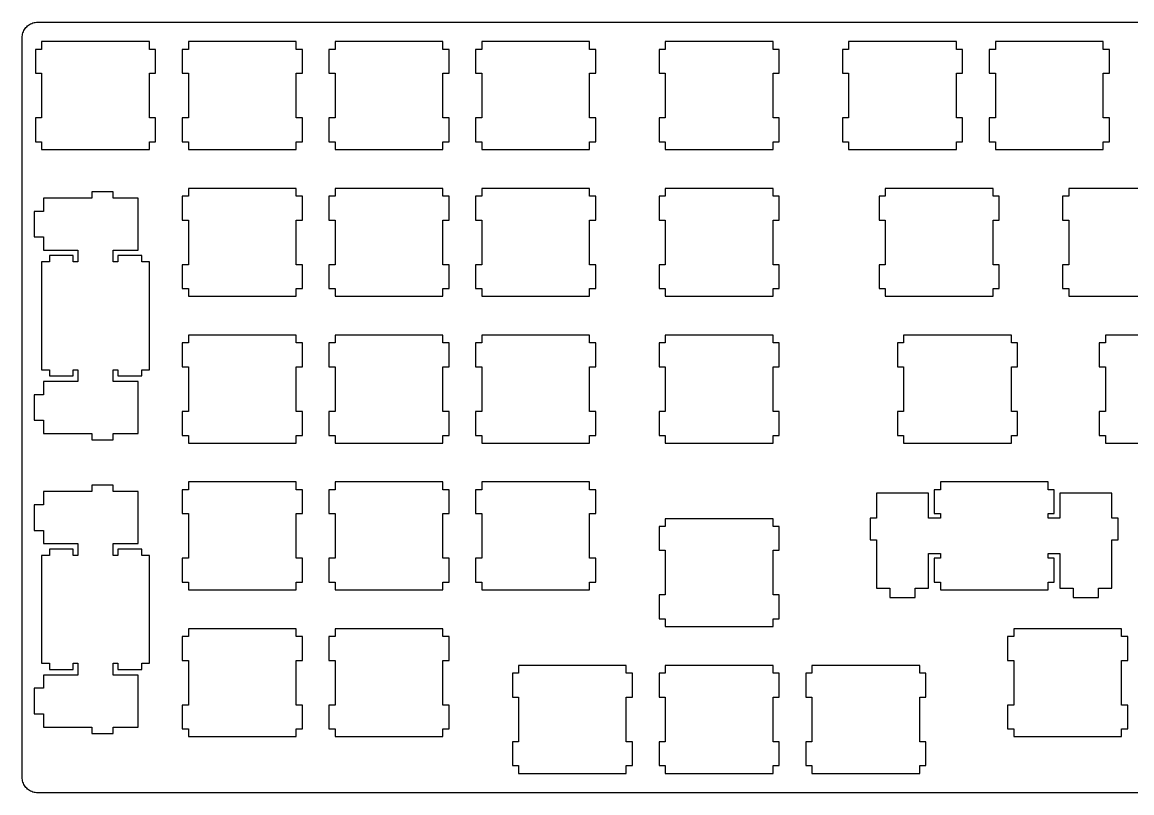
# Model space of a CAD drawing. Extents: x 0 to 391, y 0 to 100.
# Drawn here: x 0.1 to 144.2, y 0.4 to 100.4 of the extents above; entities that cross this region are included whole.
import ezdxf

# ---------------------------------------------------------------- set-up
doc = ezdxf.new("R2010")
doc.units = 0
doc.layers.get('0').update_dxf_attribs({"linetype": 'CONTINUOUS'})

msp = doc.modelspace()

# ---------------------------------------------------------------- linework, layer by layer
at = {"color": 0}
for p, q in [((0.31282, 99.3539), (0.38999, 99.4915)), ((0.38999, 99.4915), (0.4768, 99.6227)), ((0.4768, 99.6227), (0.57464, 99.7451)), ((0.57464, 99.7451), (0.68075, 99.8608)), ((0.68075, 99.8608), (0.79651, 99.967)), ((0.79651, 99.967), (0.91915, 100.065)), ((0.91915, 100.065), (1.05006, 100.152)), ((1.05006, 100.152), (1.18787, 100.229)), ((1.18787, 100.229), (1.32981, 100.294)), ((1.32981, 100.294), (1.47588, 100.349)), ((1.47588, 100.349), (1.62884, 100.391)), ((1.62884, 100.391), (1.7818, 100.422)), ((1.7818, 100.422), (1.9389, 100.44)), ((1.9389, 100.44), (2.096, 100.446)), ((2.096, 100.446), (388.624, 100.446)), ((0.09508, 98.4458), (0.10197, 98.6028)), ((0.09508, 2.43362), (0.09508, 98.4458)), ((0.10197, 98.6028), (0.11989, 98.7598)), ((0.11989, 98.7598), (0.15021, 98.9129)), ((0.15021, 98.9129), (0.19293, 99.0656)), ((0.19293, 99.0656), (0.24805, 99.2117)), ((0.24805, 99.2117), (0.31282, 99.3539)), ((2.62103, 96.9215), (1.82039, 96.9215)), ((1.82039, 96.9215), (1.82039, 93.8209)), ((2.62103, 97.9205), (2.62103, 96.9215)), ((16.6205, 97.9205), (2.62103, 97.9205)), ((16.6205, 96.9215), (16.6205, 97.9205)), ((17.4212, 96.9215), (16.6205, 96.9215)), ((17.4212, 93.8209), (17.4212, 96.9215)), ((21.671, 96.9215), (20.8704, 96.9215)), ((20.8704, 96.9215), (20.8704, 93.8209)), ((21.671, 97.9205), (21.671, 96.9215)), ((35.6704, 97.9205), (21.671, 97.9205)), ((35.6704, 96.9215), (35.6704, 97.9205)), ((36.4712, 96.9215), (35.6704, 96.9215)), ((36.4712, 93.8209), (36.4712, 96.9215)), ((40.7211, 96.9215), (39.9203, 96.9215)), ((39.9203, 96.9215), (39.9203, 93.8209)), ((40.7211, 97.9205), (40.7211, 96.9215)), ((54.7204, 97.9205), (40.7211, 97.9205)), ((54.7204, 96.9215), (54.7204, 97.9205)), ((55.5212, 96.9215), (54.7204, 96.9215)), ((55.5212, 93.8209), (55.5212, 96.9215)), ((59.7711, 96.9215), (58.9703, 96.9215)), ((58.9703, 96.9215), (58.9703, 93.8209)), ((59.7711, 97.9205), (59.7711, 96.9215)), ((73.7704, 97.9205), (59.7711, 97.9205)), ((73.7704, 96.9215), (73.7704, 97.9205)), ((74.5712, 96.9215), (73.7704, 96.9215)), ((74.5712, 93.8209), (74.5712, 96.9215)), ((83.5822, 96.9215), (82.7828, 96.9215)), ((82.7828, 96.9215), (82.7828, 93.8209)), ((83.5822, 97.9205), (83.5822, 96.9215)), ((97.5829, 97.9205), (83.5822, 97.9205)), ((97.5829, 96.9215), (97.5829, 97.9205)), ((98.3823, 96.9215), (97.5829, 96.9215)), ((98.3823, 93.8209), (98.3823, 96.9215)), ((107.396, 96.9215), (106.595, 96.9215)), ((106.595, 96.9215), (106.595, 93.8209)), ((107.396, 97.9205), (107.396, 96.9215)), ((121.395, 97.9205), (107.396, 97.9205)), ((121.395, 96.9215), (121.395, 97.9205)), ((122.196, 96.9215), (121.395, 96.9215)), ((122.196, 93.8209), (122.196, 96.9215)), ((126.446, 96.9215), (125.644, 96.9215)), ((125.644, 96.9215), (125.644, 93.8209)), ((126.446, 97.9205), (126.446, 96.9215)), ((140.445, 97.9205), (126.446, 97.9205)), ((140.445, 96.9215), (140.445, 97.9205)), ((141.246, 96.9215), (140.445, 96.9215)), ((141.246, 93.8209), (141.246, 96.9215)), ((1.82039, 93.8209), (2.62103, 93.8209)), ((2.62103, 93.8209), (2.62103, 88.0209)), ((16.6205, 88.0209), (16.6205, 93.8209)), ((16.6205, 93.8209), (17.4212, 93.8209)), ((20.8704, 93.8209), (21.671, 93.8209)), ((21.671, 93.8209), (21.671, 88.0209)), ((35.6704, 88.0209), (35.6704, 93.8209)), ((35.6704, 93.8209), (36.4712, 93.8209)), ((39.9203, 93.8209), (40.7211, 93.8209)), ((40.7211, 93.8209), (40.7211, 88.0209)), ((54.7204, 88.0209), (54.7204, 93.8209)), ((54.7204, 93.8209), (55.5212, 93.8209)), ((58.9703, 93.8209), (59.7711, 93.8209)), ((59.7711, 93.8209), (59.7711, 88.0209)), ((73.7704, 88.0209), (73.7704, 93.8209)), ((73.7704, 93.8209), (74.5712, 93.8209)), ((82.7828, 93.8209), (83.5822, 93.8209)), ((83.5822, 93.8209), (83.5822, 88.0209)), ((97.5829, 88.0209), (97.5829, 93.8209)), ((97.5829, 93.8209), (98.3823, 93.8209)), ((106.595, 93.8209), (107.396, 93.8209)), ((107.396, 93.8209), (107.396, 88.0209)), ((121.395, 88.0209), (121.395, 93.8209)), ((121.395, 93.8209), (122.196, 93.8209)), ((125.644, 93.8209), (126.446, 93.8209)), ((126.446, 93.8209), (126.446, 88.0209)), ((140.445, 88.0209), (140.445, 93.8209)), ((140.445, 93.8209), (141.246, 93.8209)), ((2.62103, 88.0209), (1.82039, 88.0209)), ((1.82039, 88.0209), (1.82039, 84.9217)), ((17.4212, 88.0209), (16.6205, 88.0209)), ((17.4212, 84.9217), (17.4212, 88.0209)), ((21.671, 88.0209), (20.8704, 88.0209)), ((20.8704, 88.0209), (20.8704, 84.9217)), ((36.4712, 88.0209), (35.6704, 88.0209)), ((36.4712, 84.9217), (36.4712, 88.0209)), ((40.7211, 88.0209), (39.9203, 88.0209)), ((39.9203, 88.0209), (39.9203, 84.9217)), ((55.5212, 88.0209), (54.7204, 88.0209)), ((55.5212, 84.9217), (55.5212, 88.0209)), ((59.7711, 88.0209), (58.9703, 88.0209)), ((58.9703, 88.0209), (58.9703, 84.9217)), ((74.5712, 88.0209), (73.7704, 88.0209)), ((74.5712, 84.9217), (74.5712, 88.0209)), ((83.5822, 88.0209), (82.7828, 88.0209)), ((82.7828, 88.0209), (82.7828, 84.9217)), ((98.3823, 88.0209), (97.5829, 88.0209)), ((98.3823, 84.9217), (98.3823, 88.0209)), ((107.396, 88.0209), (106.595, 88.0209)), ((106.595, 88.0209), (106.595, 84.9217)), ((122.196, 88.0209), (121.395, 88.0209)), ((122.196, 84.9217), (122.196, 88.0209)), ((126.446, 88.0209), (125.644, 88.0209)), ((125.644, 88.0209), (125.644, 84.9217)), ((141.246, 88.0209), (140.445, 88.0209)), ((141.246, 84.9217), (141.246, 88.0209)), ((1.82039, 84.9217), (2.62103, 84.9217)), ((2.62103, 84.9217), (2.62103, 83.9212)), ((2.62103, 83.9212), (16.6205, 83.9212)), ((16.6205, 83.9212), (16.6205, 84.9217)), ((16.6205, 84.9217), (17.4212, 84.9217)), ((20.8704, 84.9217), (21.671, 84.9217)), ((21.671, 84.9217), (21.671, 83.9212)), ((21.671, 83.9212), (35.6704, 83.9212)), ((35.6704, 83.9212), (35.6704, 84.9217)), ((35.6704, 84.9217), (36.4712, 84.9217)), ((39.9203, 84.9217), (40.7211, 84.9217)), ((40.7211, 84.9217), (40.7211, 83.9212)), ((40.7211, 83.9212), (54.7204, 83.9212)), ((54.7204, 83.9212), (54.7204, 84.9217)), ((54.7204, 84.9217), (55.5212, 84.9217)), ((58.9703, 84.9217), (59.7711, 84.9217)), ((59.7711, 84.9217), (59.7711, 83.9212)), ((59.7711, 83.9212), (73.7704, 83.9212)), ((73.7704, 83.9212), (73.7704, 84.9217)), ((73.7704, 84.9217), (74.5712, 84.9217)), ((82.7828, 84.9217), (83.5822, 84.9217)), ((83.5822, 84.9217), (83.5822, 83.9212)), ((83.5822, 83.9212), (97.5829, 83.9212)), ((97.5829, 83.9212), (97.5829, 84.9217)), ((97.5829, 84.9217), (98.3823, 84.9217)), ((106.595, 84.9217), (107.396, 84.9217)), ((107.396, 84.9217), (107.396, 83.9212)), ((107.396, 83.9212), (121.395, 83.9212)), ((121.395, 83.9212), (121.395, 84.9217)), ((121.395, 84.9217), (122.196, 84.9217)), ((125.644, 84.9217), (126.446, 84.9217)), ((126.446, 84.9217), (126.446, 83.9212)), ((126.446, 83.9212), (140.445, 83.9212)), ((140.445, 83.9212), (140.445, 84.9217)), ((140.445, 84.9217), (141.246, 84.9217)), ((9.11987, 78.4461), (9.11987, 77.6206)), ((11.92, 78.4461), (9.11987, 78.4461)), ((11.92, 77.6206), (11.92, 78.4461)), ((21.671, 77.8715), (20.8704, 77.8715)), ((20.8704, 77.8715), (20.8704, 74.7709)), ((21.671, 78.8705), (21.671, 77.8715)), ((35.6704, 78.8705), (21.671, 78.8705)), ((35.6704, 77.8715), (35.6704, 78.8705)), ((36.4712, 77.8715), (35.6704, 77.8715)), ((36.4712, 74.7709), (36.4712, 77.8715)), ((40.7211, 77.8715), (39.9203, 77.8715)), ((39.9203, 77.8715), (39.9203, 74.7709)), ((40.7211, 78.8705), (40.7211, 77.8715)), ((54.7204, 78.8705), (40.7211, 78.8705)), ((54.7204, 77.8715), (54.7204, 78.8705)), ((55.5212, 77.8715), (54.7204, 77.8715)), ((55.5212, 74.7709), (55.5212, 77.8715)), ((59.7711, 77.8715), (58.9703, 77.8715)), ((58.9703, 77.8715), (58.9703, 74.7709)), ((59.7711, 78.8705), (59.7711, 77.8715)), ((73.7704, 78.8705), (59.7711, 78.8705)), ((73.7704, 77.8715), (73.7704, 78.8705)), ((74.5712, 77.8715), (73.7704, 77.8715)), ((74.5712, 74.7709), (74.5712, 77.8715)), ((83.5822, 77.8715), (82.7828, 77.8715)), ((82.7828, 77.8715), (82.7828, 74.7709)), ((83.5822, 78.8705), (83.5822, 77.8715)), ((97.5829, 78.8705), (83.5822, 78.8705)), ((97.5829, 77.8715), (97.5829, 78.8705)), ((98.3823, 77.8715), (97.5829, 77.8715)), ((98.3823, 74.7709), (98.3823, 77.8715)), ((112.157, 77.8715), (111.358, 77.8715)), ((111.358, 77.8715), (111.358, 74.7709)), ((112.157, 78.8705), (112.157, 77.8715)), ((126.158, 78.8705), (112.157, 78.8705)), ((126.158, 77.8715), (126.158, 78.8705)), ((126.957, 77.8715), (126.158, 77.8715)), ((126.957, 74.7709), (126.957, 77.8715)), ((135.971, 77.8715), (135.17, 77.8715)), ((135.17, 77.8715), (135.17, 74.7709)), ((135.971, 78.8705), (135.971, 77.8715)), ((149.97, 78.8705), (135.971, 78.8705)), ((9.11987, 77.6206), (2.85116, 77.6206)), ((2.85116, 77.6206), (2.85116, 75.897)), ((15.1501, 77.6206), (11.92, 77.6206)), ((15.1501, 70.8713), (15.1501, 77.6206)), ((2.85116, 75.897), (1.65089, 75.897)), ((1.65089, 75.897), (1.65089, 72.5964)), ((20.8704, 74.7709), (21.671, 74.7709)), ((21.671, 74.7709), (21.671, 68.9709)), ((35.6704, 68.9709), (35.6704, 74.7709)), ((35.6704, 74.7709), (36.4712, 74.7709)), ((39.9203, 74.7709), (40.7211, 74.7709)), ((40.7211, 74.7709), (40.7211, 68.9709)), ((54.7204, 68.9709), (54.7204, 74.7709)), ((54.7204, 74.7709), (55.5212, 74.7709)), ((58.9703, 74.7709), (59.7711, 74.7709)), ((59.7711, 74.7709), (59.7711, 68.9709)), ((73.7704, 68.9709), (73.7704, 74.7709)), ((73.7704, 74.7709), (74.5712, 74.7709)), ((82.7828, 74.7709), (83.5822, 74.7709)), ((83.5822, 74.7709), (83.5822, 68.9709)), ((97.5829, 68.9709), (97.5829, 74.7709)), ((97.5829, 74.7709), (98.3823, 74.7709)), ((111.358, 74.7709), (112.157, 74.7709)), ((112.157, 74.7709), (112.157, 68.9709)), ((126.158, 68.9709), (126.158, 74.7709)), ((126.158, 74.7709), (126.957, 74.7709)), ((135.17, 74.7709), (135.971, 74.7709)), ((135.971, 74.7709), (135.971, 68.9709)), ((1.65089, 72.5964), (2.85116, 72.5964)), ((2.85116, 72.5964), (2.85116, 70.8713)), ((2.85116, 70.8713), (7.32014, 70.8713)), ((7.32014, 70.8713), (7.32014, 69.3455)), ((11.92, 69.3455), (11.92, 70.8713)), ((11.92, 70.8713), (15.1501, 70.8713)), ((3.6201, 69.3455), (2.62103, 69.3455)), ((2.62103, 69.3455), (2.62103, 55.3462)), ((6.7207, 70.1463), (3.6201, 70.1463)), ((3.6201, 70.1463), (3.6201, 69.3455)), ((6.7207, 69.3455), (6.7207, 70.1463)), ((7.32014, 69.3455), (6.7207, 69.3455)), ((12.5209, 69.3455), (11.92, 69.3455)), ((15.62, 70.1463), (12.5209, 70.1463)), ((12.5209, 70.1463), (12.5209, 69.3455)), ((15.62, 69.3455), (15.62, 70.1463)), ((16.6205, 69.3455), (15.62, 69.3455)), ((16.6205, 55.3462), (16.6205, 69.3455)), ((21.671, 68.9709), (20.8704, 68.9709)), ((20.8704, 68.9709), (20.8704, 65.8717)), ((36.4712, 68.9709), (35.6704, 68.9709)), ((36.4712, 65.8717), (36.4712, 68.9709)), ((40.7211, 68.9709), (39.9203, 68.9709)), ((39.9203, 68.9709), (39.9203, 65.8717)), ((55.5212, 68.9709), (54.7204, 68.9709)), ((55.5212, 65.8717), (55.5212, 68.9709)), ((59.7711, 68.9709), (58.9703, 68.9709)), ((58.9703, 68.9709), (58.9703, 65.8717)), ((74.5712, 68.9709), (73.7704, 68.9709)), ((74.5712, 65.8717), (74.5712, 68.9709)), ((83.5822, 68.9709), (82.7828, 68.9709)), ((82.7828, 68.9709), (82.7828, 65.8717)), ((98.3823, 68.9709), (97.5829, 68.9709)), ((98.3823, 65.8717), (98.3823, 68.9709)), ((112.157, 68.9709), (111.358, 68.9709)), ((111.358, 68.9709), (111.358, 65.8717)), ((126.957, 68.9709), (126.158, 68.9709)), ((126.957, 65.8717), (126.957, 68.9709)), ((135.971, 68.9709), (135.17, 68.9709)), ((135.17, 68.9709), (135.17, 65.8717)), ((20.8704, 65.8717), (21.671, 65.8717)), ((21.671, 65.8717), (21.671, 64.8712)), ((21.671, 64.8712), (35.6704, 64.8712)), ((35.6704, 64.8712), (35.6704, 65.8717)), ((35.6704, 65.8717), (36.4712, 65.8717)), ((39.9203, 65.8717), (40.7211, 65.8717)), ((40.7211, 65.8717), (40.7211, 64.8712)), ((40.7211, 64.8712), (54.7204, 64.8712)), ((54.7204, 64.8712), (54.7204, 65.8717)), ((54.7204, 65.8717), (55.5212, 65.8717)), ((58.9703, 65.8717), (59.7711, 65.8717)), ((59.7711, 65.8717), (59.7711, 64.8712)), ((59.7711, 64.8712), (73.7704, 64.8712)), ((73.7704, 64.8712), (73.7704, 65.8717)), ((73.7704, 65.8717), (74.5712, 65.8717)), ((82.7828, 65.8717), (83.5822, 65.8717)), ((83.5822, 65.8717), (83.5822, 64.8712)), ((83.5822, 64.8712), (97.5829, 64.8712)), ((97.5829, 64.8712), (97.5829, 65.8717)), ((97.5829, 65.8717), (98.3823, 65.8717)), ((111.358, 65.8717), (112.157, 65.8717)), ((112.157, 65.8717), (112.157, 64.8712)), ((112.157, 64.8712), (126.158, 64.8712)), ((126.158, 64.8712), (126.158, 65.8717)), ((126.158, 65.8717), (126.957, 65.8717)), ((135.17, 65.8717), (135.971, 65.8717)), ((135.971, 65.8717), (135.971, 64.8712)), ((135.971, 64.8712), (149.97, 64.8712)), ((21.671, 59.8205), (21.671, 58.8215)), ((35.6704, 59.8205), (21.671, 59.8205)), ((35.6704, 58.8215), (35.6704, 59.8205)), ((40.7211, 59.8205), (40.7211, 58.8215)), ((54.7204, 59.8205), (40.7211, 59.8205)), ((54.7204, 58.8215), (54.7204, 59.8205)), ((59.7711, 59.8205), (59.7711, 58.8215)), ((73.7704, 59.8205), (59.7711, 59.8205)), ((73.7704, 58.8215), (73.7704, 59.8205)), ((83.5822, 59.8205), (83.5822, 58.8215)), ((97.5829, 59.8205), (83.5822, 59.8205)), ((97.5829, 58.8215), (97.5829, 59.8205)), ((114.538, 59.8205), (114.538, 58.8215)), ((128.538, 59.8205), (114.538, 59.8205)), ((128.538, 58.8215), (128.538, 59.8205)), ((140.732, 59.8205), (140.732, 58.8215)), ((154.733, 59.8205), (140.732, 59.8205)), ((21.671, 58.8215), (20.8704, 58.8215)), ((20.8704, 58.8215), (20.8704, 55.7209)), ((36.4712, 58.8215), (35.6704, 58.8215)), ((36.4712, 55.7209), (36.4712, 58.8215)), ((40.7211, 58.8215), (39.9203, 58.8215)), ((39.9203, 58.8215), (39.9203, 55.7209)), ((55.5212, 58.8215), (54.7204, 58.8215)), ((55.5212, 55.7209), (55.5212, 58.8215)), ((59.7711, 58.8215), (58.9703, 58.8215)), ((58.9703, 58.8215), (58.9703, 55.7209)), ((74.5712, 58.8215), (73.7704, 58.8215)), ((74.5712, 55.7209), (74.5712, 58.8215)), ((83.5822, 58.8215), (82.7828, 58.8215)), ((82.7828, 58.8215), (82.7828, 55.7209)), ((98.3823, 58.8215), (97.5829, 58.8215)), ((98.3823, 55.7209), (98.3823, 58.8215)), ((114.538, 58.8215), (113.739, 58.8215)), ((113.739, 58.8215), (113.739, 55.7209)), ((129.339, 58.8215), (128.538, 58.8215)), ((129.339, 55.7209), (129.339, 58.8215)), ((140.732, 58.8215), (139.933, 58.8215)), ((139.933, 58.8215), (139.933, 55.7209)), ((2.62103, 55.3462), (3.6201, 55.3462)), ((3.6201, 55.3462), (3.6201, 54.5454)), ((6.7207, 54.5454), (6.7207, 55.3462)), ((6.7207, 55.3462), (7.32014, 55.3462)), ((7.32014, 55.3462), (7.32014, 53.8208)), ((11.92, 53.8208), (11.92, 55.3462)), ((11.92, 55.3462), (12.5209, 55.3462)), ((12.5209, 55.3462), (12.5209, 54.5454)), ((15.62, 54.5454), (15.62, 55.3462)), ((15.62, 55.3462), (16.6205, 55.3462)), ((20.8704, 55.7209), (21.671, 55.7209)), ((21.671, 55.7209), (21.671, 49.9209)), ((35.6704, 49.9209), (35.6704, 55.7209)), ((35.6704, 55.7209), (36.4712, 55.7209)), ((39.9203, 55.7209), (40.7211, 55.7209)), ((40.7211, 55.7209), (40.7211, 49.9209)), ((54.7204, 49.9209), (54.7204, 55.7209)), ((54.7204, 55.7209), (55.5212, 55.7209)), ((58.9703, 55.7209), (59.7711, 55.7209)), ((59.7711, 55.7209), (59.7711, 49.9209)), ((73.7704, 49.9209), (73.7704, 55.7209)), ((73.7704, 55.7209), (74.5712, 55.7209)), ((82.7828, 55.7209), (83.5822, 55.7209)), ((83.5822, 55.7209), (83.5822, 49.9209)), ((97.5829, 49.9209), (97.5829, 55.7209)), ((97.5829, 55.7209), (98.3823, 55.7209)), ((113.739, 55.7209), (114.538, 55.7209)), ((114.538, 55.7209), (114.538, 49.9209)), ((128.538, 49.9209), (128.538, 55.7209)), ((128.538, 55.7209), (129.339, 55.7209)), ((139.933, 55.7209), (140.732, 55.7209)), ((140.732, 55.7209), (140.732, 49.9209)), ((7.32014, 53.8208), (2.85116, 53.8208)), ((2.85116, 53.8208), (2.85116, 52.0968)), ((3.6201, 54.5454), (6.7207, 54.5454)), ((15.1501, 53.8208), (11.92, 53.8208)), ((12.5209, 54.5454), (15.62, 54.5454)), ((15.1501, 47.0711), (15.1501, 53.8208)), ((2.85116, 52.0968), (1.65089, 52.0968)), ((1.65089, 52.0968), (1.65089, 48.7962)), ((21.671, 49.9209), (20.8704, 49.9209)), ((20.8704, 49.9209), (20.8704, 46.8217)), ((36.4712, 49.9209), (35.6704, 49.9209)), ((36.4712, 46.8217), (36.4712, 49.9209)), ((40.7211, 49.9209), (39.9203, 49.9209)), ((39.9203, 49.9209), (39.9203, 46.8217)), ((55.5212, 49.9209), (54.7204, 49.9209)), ((55.5212, 46.8217), (55.5212, 49.9209)), ((59.7711, 49.9209), (58.9703, 49.9209)), ((58.9703, 49.9209), (58.9703, 46.8217)), ((74.5712, 49.9209), (73.7704, 49.9209)), ((74.5712, 46.8217), (74.5712, 49.9209)), ((83.5822, 49.9209), (82.7828, 49.9209)), ((82.7828, 49.9209), (82.7828, 46.8217)), ((98.3823, 49.9209), (97.5829, 49.9209)), ((98.3823, 46.8217), (98.3823, 49.9209)), ((114.538, 49.9209), (113.739, 49.9209)), ((113.739, 49.9209), (113.739, 46.8217)), ((129.339, 49.9209), (128.538, 49.9209)), ((129.339, 46.8217), (129.339, 49.9209)), ((140.732, 49.9209), (139.933, 49.9209)), ((139.933, 49.9209), (139.933, 46.8217)), ((1.65089, 48.7962), (2.85116, 48.7962)), ((2.85116, 48.7962), (2.85116, 47.0711)), ((2.85116, 47.0711), (9.11987, 47.0711)), ((9.11987, 47.0711), (9.11987, 46.2456)), ((9.11987, 46.2456), (11.92, 46.2456)), ((11.92, 46.2456), (11.92, 47.0711)), ((11.92, 47.0711), (15.1501, 47.0711)), ((20.8704, 46.8217), (21.671, 46.8217)), ((21.671, 46.8217), (21.671, 45.8212)), ((35.6704, 45.8212), (35.6704, 46.8217)), ((35.6704, 46.8217), (36.4712, 46.8217)), ((39.9203, 46.8217), (40.7211, 46.8217)), ((40.7211, 46.8217), (40.7211, 45.8212)), ((54.7204, 45.8212), (54.7204, 46.8217)), ((54.7204, 46.8217), (55.5212, 46.8217)), ((58.9703, 46.8217), (59.7711, 46.8217)), ((59.7711, 46.8217), (59.7711, 45.8212)), ((73.7704, 45.8212), (73.7704, 46.8217)), ((73.7704, 46.8217), (74.5712, 46.8217)), ((82.7828, 46.8217), (83.5822, 46.8217)), ((83.5822, 46.8217), (83.5822, 45.8212)), ((97.5829, 45.8212), (97.5829, 46.8217)), ((97.5829, 46.8217), (98.3823, 46.8217)), ((113.739, 46.8217), (114.538, 46.8217)), ((114.538, 46.8217), (114.538, 45.8212)), ((128.538, 45.8212), (128.538, 46.8217)), ((128.538, 46.8217), (129.339, 46.8217)), ((139.933, 46.8217), (140.732, 46.8217)), ((140.732, 46.8217), (140.732, 45.8212)), ((21.671, 45.8212), (35.6704, 45.8212)), ((40.7211, 45.8212), (54.7204, 45.8212)), ((59.7711, 45.8212), (73.7704, 45.8212)), ((83.5822, 45.8212), (97.5829, 45.8212)), ((114.538, 45.8212), (128.538, 45.8212)), ((140.732, 45.8212), (154.733, 45.8212)), ((9.11987, 40.3475), (9.11987, 39.5206)), ((11.92, 40.3475), (9.11987, 40.3475)), ((11.92, 39.5206), (11.92, 40.3475)), ((21.671, 40.7705), (21.671, 39.7715)), ((35.6704, 40.7705), (21.671, 40.7705)), ((35.6704, 39.7715), (35.6704, 40.7705)), ((40.7211, 40.7705), (40.7211, 39.7715)), ((54.7204, 40.7705), (40.7211, 40.7705)), ((54.7204, 39.7715), (54.7204, 40.7705)), ((59.7711, 40.7705), (59.7711, 39.7715)), ((73.7704, 40.7705), (59.7711, 40.7705)), ((73.7704, 39.7715), (73.7704, 40.7705)), ((119.301, 40.7705), (119.301, 39.7715)), ((133.302, 40.7705), (119.301, 40.7705)), ((133.302, 39.7715), (133.302, 40.7705)), ((9.11987, 39.5206), (2.85116, 39.5206)), ((2.85116, 39.5206), (2.85116, 37.797)), ((15.1501, 39.5206), (11.92, 39.5206)), ((15.1501, 32.7711), (15.1501, 39.5206)), ((21.671, 39.7715), (20.8704, 39.7715)), ((20.8704, 39.7715), (20.8704, 36.6723)), ((36.4712, 39.7715), (35.6704, 39.7715)), ((36.4712, 36.6723), (36.4712, 39.7715)), ((40.7211, 39.7715), (39.9203, 39.7715)), ((39.9203, 39.7715), (39.9203, 36.6723)), ((55.5212, 39.7715), (54.7204, 39.7715)), ((55.5212, 36.6723), (55.5212, 39.7715)), ((59.7711, 39.7715), (58.9703, 39.7715)), ((58.9703, 39.7715), (58.9703, 36.6723)), ((74.5712, 39.7715), (73.7704, 39.7715)), ((74.5712, 36.6723), (74.5712, 39.7715)), ((117.777, 39.3016), (111.027, 39.3016)), ((111.027, 39.3016), (111.027, 36.0715)), ((117.777, 36.0715), (117.777, 39.3016)), ((119.301, 39.7715), (118.502, 39.7715)), ((118.502, 39.7715), (118.502, 36.6723)), ((134.101, 39.7715), (133.302, 39.7715)), ((134.101, 36.6723), (134.101, 39.7715)), ((141.577, 39.3016), (134.826, 39.3016)), ((134.826, 39.3016), (134.826, 36.0715)), ((141.577, 36.0715), (141.577, 39.3016)), ((2.85116, 37.797), (1.65089, 37.797)), ((1.65089, 37.797), (1.65089, 34.4964)), ((20.8704, 36.6723), (21.671, 36.6723)), ((21.671, 36.6723), (21.671, 30.8708)), ((35.6704, 30.8708), (35.6704, 36.6723)), ((35.6704, 36.6723), (36.4712, 36.6723)), ((39.9203, 36.6723), (40.7211, 36.6723)), ((40.7211, 36.6723), (40.7211, 30.8708)), ((54.7204, 30.8708), (54.7204, 36.6723)), ((54.7204, 36.6723), (55.5212, 36.6723)), ((58.9703, 36.6723), (59.7711, 36.6723)), ((59.7711, 36.6723), (59.7711, 30.8708)), ((73.7704, 30.8708), (73.7704, 36.6723)), ((73.7704, 36.6723), (74.5712, 36.6723)), ((111.027, 36.0715), (110.202, 36.0715)), ((110.202, 36.0715), (110.202, 33.2714)), ((119.301, 36.0715), (117.777, 36.0715)), ((118.502, 36.6723), (119.301, 36.6723)), ((119.301, 36.6723), (119.301, 36.0715)), ((133.302, 36.0715), (133.302, 36.6723)), ((133.302, 36.6723), (134.101, 36.6723)), ((134.826, 36.0715), (133.302, 36.0715)), ((142.401, 36.0715), (141.577, 36.0715)), ((142.401, 33.2714), (142.401, 36.0715)), ((83.5822, 35.0091), (82.7828, 35.0091)), ((82.7828, 35.0091), (82.7828, 31.9098)), ((83.5822, 36.0094), (83.5822, 35.0091)), ((97.5829, 36.0094), (83.5822, 36.0094)), ((97.5829, 35.0091), (97.5829, 36.0094)), ((98.3823, 35.0091), (97.5829, 35.0091)), ((98.3823, 31.9098), (98.3823, 35.0091)), ((1.65089, 34.4964), (2.85116, 34.4964)), ((2.85116, 34.4964), (2.85116, 32.7711)), ((110.202, 33.2714), (111.027, 33.2714)), ((111.027, 33.2714), (111.027, 27.0013)), ((141.577, 27.0013), (141.577, 33.2714)), ((141.577, 33.2714), (142.401, 33.2714)), ((2.85116, 32.7711), (7.32014, 32.7711)), ((6.7207, 32.0463), (3.6201, 32.0463)), ((3.6201, 32.0463), (3.6201, 31.2456)), ((6.7207, 31.2456), (6.7207, 32.0463)), ((7.32014, 32.7711), (7.32014, 31.2456)), ((11.92, 31.2456), (11.92, 32.7711)), ((11.92, 32.7711), (15.1501, 32.7711)), ((15.62, 32.0463), (12.5209, 32.0463)), ((12.5209, 32.0463), (12.5209, 31.2456)), ((15.62, 31.2456), (15.62, 32.0463)), ((82.7828, 31.9098), (83.5822, 31.9098)), ((83.5822, 31.9098), (83.5822, 26.1097)), ((97.5829, 26.1097), (97.5829, 31.9098)), ((97.5829, 31.9098), (98.3823, 31.9098)), ((3.6201, 31.2456), (2.62103, 31.2456)), ((2.62103, 31.2456), (2.62103, 17.2461)), ((7.32014, 31.2456), (6.7207, 31.2456)), ((12.5209, 31.2456), (11.92, 31.2456)), ((16.6205, 31.2456), (15.62, 31.2456)), ((16.6205, 17.2461), (16.6205, 31.2456)), ((21.671, 30.8708), (20.8704, 30.8708)), ((20.8704, 30.8708), (20.8704, 27.7716)), ((36.4712, 30.8708), (35.6704, 30.8708)), ((36.4712, 27.7716), (36.4712, 30.8708)), ((40.7211, 30.8708), (39.9203, 30.8708)), ((39.9203, 30.8708), (39.9203, 27.7716)), ((55.5212, 30.8708), (54.7204, 30.8708)), ((55.5212, 27.7716), (55.5212, 30.8708)), ((59.7711, 30.8708), (58.9703, 30.8708)), ((58.9703, 30.8708), (58.9703, 27.7716)), ((74.5712, 30.8708), (73.7704, 30.8708)), ((74.5712, 27.7716), (74.5712, 30.8708)), ((117.777, 27.0013), (117.777, 31.4716)), ((117.777, 31.4716), (119.301, 31.4716)), ((119.301, 30.8708), (118.502, 30.8708)), ((118.502, 30.8708), (118.502, 27.7716)), ((119.301, 31.4716), (119.301, 30.8708)), ((133.302, 30.8708), (133.302, 31.4716)), ((133.302, 31.4716), (134.826, 31.4716)), ((134.101, 30.8708), (133.302, 30.8708)), ((134.101, 27.7716), (134.101, 30.8708)), ((134.826, 31.4716), (134.826, 27.0013)), ((20.8704, 27.7716), (21.671, 27.7716)), ((21.671, 27.7716), (21.671, 26.7711)), ((35.6704, 26.7711), (35.6704, 27.7716)), ((35.6704, 27.7716), (36.4712, 27.7716)), ((39.9203, 27.7716), (40.7211, 27.7716)), ((40.7211, 27.7716), (40.7211, 26.7711)), ((54.7204, 26.7711), (54.7204, 27.7716)), ((54.7204, 27.7716), (55.5212, 27.7716)), ((58.9703, 27.7716), (59.7711, 27.7716)), ((59.7711, 27.7716), (59.7711, 26.7711)), ((73.7704, 26.7711), (73.7704, 27.7716)), ((73.7704, 27.7716), (74.5712, 27.7716)), ((118.502, 27.7716), (119.301, 27.7716)), ((119.301, 27.7716), (119.301, 26.7711)), ((133.302, 26.7711), (133.302, 27.7716)), ((133.302, 27.7716), (134.101, 27.7716)), ((21.671, 26.7711), (35.6704, 26.7711)), ((40.7211, 26.7711), (54.7204, 26.7711)), ((59.7711, 26.7711), (73.7704, 26.7711)), ((83.5822, 26.1097), (82.7828, 26.1097)), ((82.7828, 26.1097), (82.7828, 23.0091)), ((98.3823, 26.1097), (97.5829, 26.1097)), ((98.3823, 23.0091), (98.3823, 26.1097)), ((111.027, 27.0013), (112.751, 27.0013)), ((112.751, 27.0013), (112.751, 25.801)), ((116.052, 25.801), (116.052, 27.0013)), ((116.052, 27.0013), (117.777, 27.0013)), ((119.301, 26.7711), (133.302, 26.7711)), ((134.826, 27.0013), (136.551, 27.0013)), ((136.551, 27.0013), (136.551, 25.801)), ((139.852, 25.801), (139.852, 27.0013)), ((139.852, 27.0013), (141.577, 27.0013)), ((112.751, 25.801), (116.052, 25.801)), ((136.551, 25.801), (139.852, 25.801)), ((21.671, 21.7206), (21.671, 20.7216)), ((35.6704, 21.7206), (21.671, 21.7206)), ((35.6704, 20.7216), (35.6704, 21.7206)), ((40.7211, 21.7206), (40.7211, 20.7216)), ((54.7204, 21.7206), (40.7211, 21.7206)), ((54.7204, 20.7216), (54.7204, 21.7206)), ((82.7828, 23.0091), (83.5822, 23.0091)), ((83.5822, 23.0091), (83.5822, 22.0086)), ((83.5822, 22.0086), (97.5829, 22.0086)), ((97.5829, 22.0086), (97.5829, 23.0091)), ((97.5829, 23.0091), (98.3823, 23.0091)), ((128.826, 21.7206), (128.826, 20.7216)), ((142.827, 21.7206), (128.826, 21.7206)), ((142.827, 20.7216), (142.827, 21.7206)), ((21.671, 20.7216), (20.8704, 20.7216)), ((20.8704, 20.7216), (20.8704, 17.6223)), ((36.4712, 20.7216), (35.6704, 20.7216)), ((36.4712, 17.6223), (36.4712, 20.7216)), ((40.7211, 20.7216), (39.9203, 20.7216)), ((39.9203, 20.7216), (39.9203, 17.6223)), ((55.5212, 20.7216), (54.7204, 20.7216)), ((55.5212, 17.6223), (55.5212, 20.7216)), ((128.826, 20.7216), (128.027, 20.7216)), ((128.027, 20.7216), (128.027, 17.6223)), ((143.626, 20.7216), (142.827, 20.7216)), ((143.626, 17.6223), (143.626, 20.7216)), ((20.8704, 17.6223), (21.671, 17.6223)), ((21.671, 17.6223), (21.671, 11.8208)), ((35.6704, 11.8208), (35.6704, 17.6223)), ((35.6704, 17.6223), (36.4712, 17.6223)), ((39.9203, 17.6223), (40.7211, 17.6223)), ((40.7211, 17.6223), (40.7211, 11.8208)), ((54.7204, 11.8208), (54.7204, 17.6223)), ((54.7204, 17.6223), (55.5212, 17.6223)), ((128.027, 17.6223), (128.826, 17.6223)), ((128.826, 17.6223), (128.826, 11.8208)), ((142.827, 11.8208), (142.827, 17.6223)), ((142.827, 17.6223), (143.626, 17.6223)), ((2.62103, 17.2461), (3.6201, 17.2461)), ((3.6201, 17.2461), (3.6201, 16.4455)), ((3.6201, 16.4455), (6.7207, 16.4455)), ((6.7207, 16.4455), (6.7207, 17.2461)), ((6.7207, 17.2461), (7.32014, 17.2461)), ((7.32014, 17.2461), (7.32014, 15.7207)), ((11.92, 15.7207), (11.92, 17.2461)), ((11.92, 17.2461), (12.5209, 17.2461)), ((12.5209, 17.2461), (12.5209, 16.4455)), ((12.5209, 16.4455), (15.62, 16.4455)), ((15.62, 16.4455), (15.62, 17.2461)), ((15.62, 17.2461), (16.6205, 17.2461)), ((64.5322, 15.9591), (63.7328, 15.9591)), ((63.7328, 15.9591), (63.7328, 12.8598)), ((64.5322, 16.9595), (64.5322, 15.9591)), ((78.5329, 16.9595), (64.5322, 16.9595)), ((78.5329, 15.9591), (78.5329, 16.9595)), ((79.3323, 15.9591), (78.5329, 15.9591)), ((79.3323, 12.8598), (79.3323, 15.9591)), ((83.5822, 15.9591), (82.7828, 15.9591)), ((82.7828, 15.9591), (82.7828, 12.8598)), ((83.5822, 16.9595), (83.5822, 15.9591)), ((97.5829, 16.9595), (83.5822, 16.9595)), ((97.5829, 15.9591), (97.5829, 16.9595)), ((98.3823, 15.9591), (97.5829, 15.9591)), ((98.3823, 12.8598), (98.3823, 15.9591)), ((102.632, 15.9591), (101.833, 15.9591)), ((101.833, 15.9591), (101.833, 12.8598)), ((102.632, 16.9595), (102.632, 15.9591)), ((116.633, 16.9595), (102.632, 16.9595)), ((116.633, 15.9591), (116.633, 16.9595)), ((117.432, 15.9591), (116.633, 15.9591)), ((117.432, 12.8598), (117.432, 15.9591)), ((7.32014, 15.7207), (2.85116, 15.7207)), ((2.85116, 15.7207), (2.85116, 13.9967)), ((15.1501, 15.7207), (11.92, 15.7207)), ((15.1501, 8.97103), (15.1501, 15.7207)), ((2.85116, 13.9967), (1.65089, 13.9967)), ((1.65089, 13.9967), (1.65089, 10.6963)), ((21.671, 11.8208), (20.8704, 11.8208)), ((20.8704, 11.8208), (20.8704, 8.72162)), ((36.4712, 11.8208), (35.6704, 11.8208)), ((36.4712, 8.72162), (36.4712, 11.8208)), ((40.7211, 11.8208), (39.9203, 11.8208)), ((39.9203, 11.8208), (39.9203, 8.72162)), ((55.5212, 11.8208), (54.7204, 11.8208)), ((55.5212, 8.72162), (55.5212, 11.8208)), ((63.7328, 12.8598), (64.5322, 12.8598)), ((64.5322, 12.8598), (64.5322, 7.05968)), ((78.5329, 7.05968), (78.5329, 12.8598)), ((78.5329, 12.8598), (79.3323, 12.8598)), ((82.7828, 12.8598), (83.5822, 12.8598)), ((83.5822, 12.8598), (83.5822, 7.05968)), ((97.5829, 7.05968), (97.5829, 12.8598)), ((97.5829, 12.8598), (98.3823, 12.8598)), ((101.833, 12.8598), (102.632, 12.8598)), ((102.632, 12.8598), (102.632, 7.05968)), ((116.633, 7.05968), (116.633, 12.8598)), ((116.633, 12.8598), (117.432, 12.8598)), ((128.826, 11.8208), (128.027, 11.8208)), ((128.027, 11.8208), (128.027, 8.72162)), ((143.626, 11.8208), (142.827, 11.8208)), ((143.626, 8.72162), (143.626, 11.8208)), ((1.65089, 10.6963), (2.85116, 10.6963)), ((2.85116, 10.6963), (2.85116, 8.97103)), ((2.85116, 8.97103), (9.11987, 8.97103)), ((9.11987, 8.97103), (9.11987, 8.14557)), ((11.92, 8.14557), (11.92, 8.97103)), ((11.92, 8.97103), (15.1501, 8.97103)), ((20.8704, 8.72162), (21.671, 8.72162)), ((21.671, 8.72162), (21.671, 7.72114)), ((35.6704, 7.72114), (35.6704, 8.72162)), ((35.6704, 8.72162), (36.4712, 8.72162)), ((39.9203, 8.72162), (40.7211, 8.72162)), ((40.7211, 8.72162), (40.7211, 7.72114)), ((54.7204, 7.72114), (54.7204, 8.72162)), ((54.7204, 8.72162), (55.5212, 8.72162)), ((128.027, 8.72162), (128.826, 8.72162)), ((128.826, 8.72162), (128.826, 7.72114)), ((142.827, 7.72114), (142.827, 8.72162)), ((142.827, 8.72162), (143.626, 8.72162)), ((9.11987, 8.14557), (11.92, 8.14557)), ((21.671, 7.72114), (35.6704, 7.72114)), ((40.7211, 7.72114), (54.7204, 7.72114)), ((128.826, 7.72114), (142.827, 7.72114)), ((64.5322, 7.05968), (63.7328, 7.05968)), ((63.7328, 7.05968), (63.7328, 3.95912)), ((79.3323, 7.05968), (78.5329, 7.05968)), ((79.3323, 3.95912), (79.3323, 7.05968)), ((83.5822, 7.05968), (82.7828, 7.05968)), ((82.7828, 7.05968), (82.7828, 3.95912)), ((98.3823, 7.05968), (97.5829, 7.05968)), ((98.3823, 3.95912), (98.3823, 7.05968)), ((102.632, 7.05968), (101.833, 7.05968)), ((101.833, 7.05968), (101.833, 3.95912)), ((117.432, 7.05968), (116.633, 7.05968)), ((117.432, 3.95912), (117.432, 7.05968)), ((63.7328, 3.95912), (64.5322, 3.95912)), ((64.5322, 3.95912), (64.5322, 2.95865)), ((64.5322, 2.95865), (78.5329, 2.95865)), ((78.5329, 2.95865), (78.5329, 3.95912)), ((78.5329, 3.95912), (79.3323, 3.95912)), ((82.7828, 3.95912), (83.5822, 3.95912)), ((83.5822, 3.95912), (83.5822, 2.95865)), ((83.5822, 2.95865), (97.5829, 2.95865)), ((97.5829, 2.95865), (97.5829, 3.95912)), ((97.5829, 3.95912), (98.3823, 3.95912)), ((101.833, 3.95912), (102.632, 3.95912)), ((102.632, 3.95912), (102.632, 2.95865)), ((102.632, 2.95865), (116.633, 2.95865)), ((116.633, 2.95865), (116.633, 3.95912)), ((116.633, 3.95912), (117.432, 3.95912)), ((0.10197, 2.27652), (0.09508, 2.43362)), ((0.11989, 2.1208), (0.10197, 2.27652)), ((0.15021, 1.96646), (0.11989, 2.1208)), ((0.19293, 1.81488), (0.15021, 1.96646)), ((0.24805, 1.6688), (0.19293, 1.81488)), ((0.31282, 1.52549), (0.24805, 1.6688)), ((0.38999, 1.38768), (0.31282, 1.52549)), ((0.4768, 1.25677), (0.38999, 1.38768)), ((0.57464, 1.13412), (0.4768, 1.25677)), ((0.68075, 1.01975), (0.57464, 1.13412)), ((0.79651, 0.91226), (0.68075, 1.01975)), ((0.91915, 0.8158), (0.79651, 0.91226)), ((1.05006, 0.7276), (0.91915, 0.8158)), ((1.18787, 0.65181), (1.05006, 0.7276)), ((1.32981, 0.58567), (1.18787, 0.65181)), ((1.47588, 0.53055), (1.32981, 0.58567)), ((1.62884, 0.48783), (1.47588, 0.53055)), ((1.7818, 0.45751), (1.62884, 0.48783)), ((1.9389, 0.43959), (1.7818, 0.45751)), ((2.096, 0.4327), (1.9389, 0.43959)), ((388.624, 0.4327), (2.096, 0.4327))]:
    msp.add_line(p, q, dxfattribs=at)

doc.saveas('drawing.dxf')
